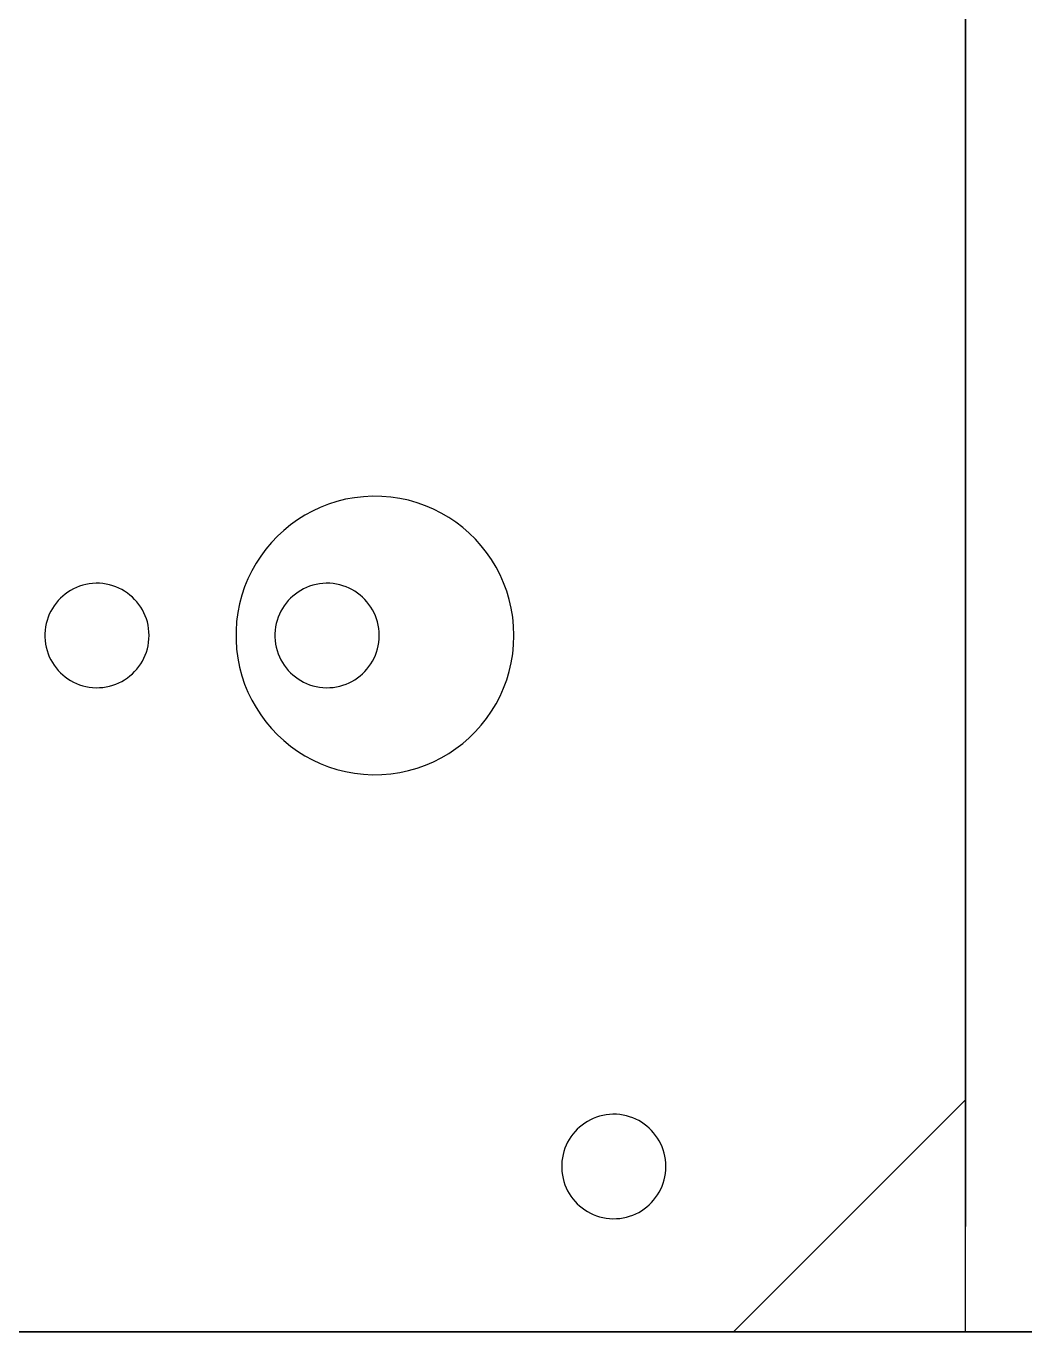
# Model space of a CAD drawing. Header units: metres. Extents: x 0 to 978, y 0 to 1152.
# Drawn here: x 383.61 to 416.68, y 0 to 43.2 of the extents above; entities that cross this region are included whole.
import ezdxf

# ---------------------------------------------------------------- set-up
doc = ezdxf.new("R2010")
doc.units = ezdxf.units.M

msp = doc.modelspace()

# ---------------------------------------------------------------- linework, layer by layer
for points in [[(291.84, 0), (307.2, 0), (322.56, 0), (337.92, 0), (353.28, 0), (368.64, 0), (384, 0), (399.36, 0), (414.72, 0), (414.72, 15.36), (414.72, 30.72), (414.72, 46.08), (414.72, 61.44), (414.72, 76.8), (414.72, 92.16), (414.72, 107.52), (414.72, 122.88), (414.72, 138.24), (414.72, 153.6), (414.72, 168.96), (414.72, 184.32)], [(291.84, 0), (307.2, 0), (322.56, 0), (337.92, 0), (353.28, 0), (368.64, 0), (384, 0), (399.36, 0), (414.72, 0), (414.72, 15.36), (414.72, 30.72), (414.72, 46.08), (414.72, 61.44), (414.72, 76.8), (414.72, 92.16), (414.72, 107.52), (414.72, 122.88), (414.72, 138.24), (414.72, 153.6), (414.72, 168.96), (414.72, 184.32)], [(291.84, 0), (307.2, 0), (322.56, 0), (337.92, 0), (353.28, 0), (368.64, 0), (384, 0), (399.36, 0), (414.72, 0), (414.72, 15.36), (414.72, 30.72), (414.72, 46.08), (414.72, 61.44), (414.72, 76.8), (414.72, 92.16), (414.72, 107.52), (414.72, 122.88), (414.72, 138.24), (414.72, 153.6), (414.72, 168.96), (414.72, 184.32)], [(291.84, 0), (307.2, 0), (322.56, 0), (337.92, 0), (353.28, 0), (368.64, 0), (384, 0), (399.36, 0), (414.72, 0), (414.72, 15.36), (414.72, 30.72), (414.72, 46.08), (414.72, 61.44), (414.72, 76.8), (414.72, 92.16), (414.72, 107.52), (414.72, 122.88), (414.72, 138.24), (414.72, 153.6), (414.72, 168.96), (414.72, 184.32)], [(291.84, 0), (307.2, 0), (322.56, 0), (337.92, 0), (353.28, 0), (368.64, 0), (384, 0), (399.36, 0), (414.72, 0), (414.72, 15.36), (414.72, 30.72), (414.72, 46.08), (414.72, 61.44), (414.72, 76.8), (414.72, 92.16), (414.72, 107.52), (414.72, 122.88), (414.72, 138.24), (414.72, 153.6), (414.72, 168.96), (414.72, 184.32)], [(291.84, 0), (307.2, 0), (322.56, 0), (337.92, 0), (353.28, 0), (368.64, 0), (384, 0), (399.36, 0), (414.72, 0), (414.72, 15.36), (414.72, 30.72), (414.72, 46.08), (414.72, 61.44), (414.72, 76.8), (414.72, 92.16), (414.72, 107.52), (414.72, 122.88), (414.72, 138.24), (414.72, 153.6), (414.72, 168.96), (414.72, 184.32)], [(414.72, 176.64), (414.72, 161.28), (414.72, 145.92), (414.72, 130.56), (414.72, 115.2), (414.72, 99.84), (414.72, 84.48), (414.72, 69.12), (414.72, 53.76), (414.72, 38.4), (414.72, 23.04), (414.72, 7.68), (407.04, 0), (391.68, 0), (376.32, 0), (360.96, 0), (345.6, 0), (330.24, 0), (314.88, 0), (299.52, 0), (284.16, 0)], [(414.72, 176.64), (414.72, 161.28), (414.72, 145.92), (414.72, 130.56), (414.72, 115.2), (414.72, 99.84), (414.72, 84.48), (414.72, 69.12), (414.72, 53.76), (414.72, 38.4), (414.72, 23.04), (414.72, 7.68), (407.04, 0), (391.68, 0), (376.32, 0), (360.96, 0), (345.6, 0), (330.24, 0), (314.88, 0), (299.52, 0), (284.16, 0)], [(414.72, 176.64), (414.72, 161.28), (414.72, 145.92), (414.72, 130.56), (414.72, 115.2), (414.72, 99.84), (414.72, 84.48), (414.72, 69.12), (414.72, 53.76), (414.72, 38.4), (414.72, 23.04), (414.72, 7.68), (407.04, 0), (391.68, 0), (376.32, 0), (360.96, 0), (345.6, 0), (330.24, 0), (314.88, 0), (299.52, 0), (284.16, 0)], [(414.72, 176.64), (414.72, 161.28), (414.72, 145.92), (414.72, 130.56), (414.72, 115.2), (414.72, 99.84), (414.72, 84.48), (414.72, 69.12), (414.72, 53.76), (414.72, 38.4), (414.72, 23.04), (414.72, 7.68), (407.04, 0), (391.68, 0), (376.32, 0), (360.96, 0), (345.6, 0), (330.24, 0), (314.88, 0), (299.52, 0), (284.16, 0)], [(284.16, 0), (299.52, 0), (314.88, 0), (330.24, 0), (345.6, 0), (360.96, 0), (376.32, 0), (391.68, 0), (407.04, 0), (414.72, 7.68), (414.72, 23.04), (414.72, 38.4), (414.72, 53.76), (414.72, 69.12), (414.72, 84.48), (414.72, 99.84), (414.72, 115.2), (414.72, 130.56), (414.72, 145.92), (414.72, 161.28), (414.72, 176.64)], [(284.16, 0), (299.52, 0), (314.88, 0), (330.24, 0), (345.6, 0), (360.96, 0), (376.32, 0), (391.68, 0), (407.04, 0), (414.72, 7.68), (414.72, 23.04), (414.72, 38.4), (414.72, 53.76), (414.72, 69.12), (414.72, 84.48), (414.72, 99.84), (414.72, 115.2), (414.72, 130.56), (414.72, 145.92), (414.72, 161.28), (414.72, 176.64)], [(414.72, 176.64), (414.72, 161.28), (414.72, 145.92), (414.72, 130.56), (414.72, 115.2), (414.72, 99.84), (414.72, 84.48), (414.72, 69.12), (414.72, 53.76), (414.72, 38.4), (414.72, 23.04), (414.72, 7.68), (407.04, 0), (391.68, 0), (376.32, 0), (360.96, 0), (345.6, 0), (330.24, 0), (314.88, 0), (299.52, 0), (284.16, 0)], [(414.72, 176.64), (414.72, 161.28), (414.72, 145.92), (414.72, 130.56), (414.72, 115.2), (414.72, 99.84), (414.72, 84.48), (414.72, 69.12), (414.72, 53.76), (414.72, 38.4), (414.72, 23.04), (414.72, 7.68), (407.04, 0), (391.68, 0), (376.32, 0), (360.96, 0), (345.6, 0), (330.24, 0), (314.88, 0), (299.52, 0), (284.16, 0)], [(414.72, 176.64), (414.72, 161.28), (414.72, 145.92), (414.72, 130.56), (414.72, 115.2), (414.72, 99.84), (414.72, 84.48), (414.72, 69.12), (414.72, 53.76), (414.72, 38.4), (414.72, 23.04), (414.72, 7.68), (407.04, 0), (391.68, 0), (376.32, 0), (360.96, 0), (345.6, 0), (330.24, 0), (314.88, 0), (299.52, 0), (284.16, 0)], [(414.72, 176.64), (414.72, 161.28), (414.72, 145.92), (414.72, 130.56), (414.72, 115.2), (414.72, 99.84), (414.72, 84.48), (414.72, 69.12), (414.72, 53.76), (414.72, 38.4), (414.72, 23.04), (414.72, 7.68), (407.04, 0), (391.68, 0), (376.32, 0), (360.96, 0), (345.6, 0), (330.24, 0), (314.88, 0), (299.52, 0), (284.16, 0)], [(414.72, 176.64), (414.72, 161.28), (414.72, 145.92), (414.72, 130.56), (414.72, 115.2), (414.72, 99.84), (414.72, 84.48), (414.72, 69.12), (414.72, 53.76), (414.72, 38.4), (414.72, 23.04), (414.72, 7.68), (407.04, 0), (391.68, 0), (376.32, 0), (360.96, 0), (345.6, 0), (330.24, 0), (314.88, 0), (299.52, 0), (284.16, 0)], [(414.72, 176.64), (414.72, 161.28), (414.72, 145.92), (414.72, 130.56), (414.72, 115.2), (414.72, 99.84), (414.72, 84.48), (414.72, 69.12), (414.72, 53.76), (414.72, 38.4), (414.72, 23.04), (414.72, 7.68), (407.04, 0), (391.68, 0), (376.32, 0), (360.96, 0), (345.6, 0), (330.24, 0), (314.88, 0), (299.52, 0), (284.16, 0)], [(414.72, 176.64), (414.72, 161.28), (414.72, 145.92), (414.72, 130.56), (414.72, 115.2), (414.72, 99.84), (414.72, 84.48), (414.72, 69.12), (414.72, 53.76), (414.72, 38.4), (414.72, 23.04), (414.72, 7.68), (407.04, 0), (391.68, 0), (376.32, 0), (360.96, 0), (345.6, 0), (330.24, 0), (314.88, 0), (299.52, 0), (284.16, 0)], [(414.72, 176.64), (414.72, 161.28), (414.72, 145.92), (414.72, 130.56), (414.72, 115.2), (414.72, 99.84), (414.72, 84.48), (414.72, 69.12), (414.72, 53.76), (414.72, 38.4), (414.72, 23.04), (414.72, 7.68), (407.04, 0), (391.68, 0), (376.32, 0), (360.96, 0), (345.6, 0), (330.24, 0), (314.88, 0), (299.52, 0), (284.16, 0)], [(414.72, 176.64), (414.72, 161.28), (414.72, 145.92), (414.72, 130.56), (414.72, 115.2), (414.72, 99.84), (414.72, 84.48), (414.72, 69.12), (414.72, 53.76), (414.72, 38.4), (414.72, 23.04), (414.72, 7.68), (407.04, 0), (391.68, 0), (376.32, 0), (360.96, 0), (345.6, 0), (330.24, 0), (314.88, 0), (299.52, 0), (284.16, 0)], [(414.72, 176.64), (414.72, 161.28), (414.72, 145.92), (414.72, 130.56), (414.72, 115.2), (414.72, 99.84), (414.72, 84.48), (414.72, 69.12), (414.72, 53.76), (414.72, 38.4), (414.72, 23.04), (414.72, 7.68), (407.04, 0), (391.68, 0), (376.32, 0), (360.96, 0), (345.6, 0), (330.24, 0), (314.88, 0), (299.52, 0), (284.16, 0)], [(414.72, 176.64), (414.72, 161.28), (414.72, 145.92), (414.72, 130.56), (414.72, 115.2), (414.72, 99.84), (414.72, 84.48), (414.72, 69.12), (414.72, 53.76), (414.72, 38.4), (414.72, 23.04), (414.72, 7.68), (407.04, 0), (391.68, 0), (376.32, 0), (360.96, 0), (345.6, 0), (330.24, 0), (314.88, 0), (299.52, 0), (284.16, 0)], [(414.72, 176.64), (414.72, 161.28), (414.72, 145.92), (414.72, 130.56), (414.72, 115.2), (414.72, 99.84), (414.72, 84.48), (414.72, 69.12), (414.72, 53.76), (414.72, 38.4), (414.72, 23.04), (414.72, 7.68), (407.04, 0), (391.68, 0), (376.32, 0), (360.96, 0), (345.6, 0), (330.24, 0), (314.88, 0), (299.52, 0), (284.16, 0)], [(414.72, 45.382), (414.72, 38.4), (414.72, 31.418), (414.72, 24.436), (414.72, 17.455), (414.72, 10.473), (414.72, 3.491), (414.72, 3.491), (414.72, 10.473), (414.72, 17.455), (414.72, 24.436), (414.72, 31.418), (414.72, 38.4), (414.72, 45.382)], [(414.72, 45.382), (414.72, 38.4), (414.72, 31.418), (414.72, 24.436), (414.72, 17.455), (414.72, 10.473), (414.72, 3.491), (414.72, 3.491), (414.72, 10.473), (414.72, 17.455), (414.72, 24.436), (414.72, 31.418), (414.72, 38.4), (414.72, 45.382)], [(414.72, 45.382), (414.72, 38.4), (414.72, 31.418), (414.72, 24.436), (414.72, 17.455), (414.72, 10.473), (414.72, 3.491), (414.72, 3.491), (414.72, 10.473), (414.72, 17.455), (414.72, 24.436), (414.72, 31.418), (414.72, 38.4), (414.72, 45.382)], [(414.72, 45.382), (414.72, 38.4), (414.72, 31.418), (414.72, 24.436), (414.72, 17.455), (414.72, 10.473), (414.72, 3.491), (414.72, 3.491), (414.72, 10.473), (414.72, 17.455), (414.72, 24.436), (414.72, 31.418), (414.72, 38.4), (414.72, 45.382)], [(414.72, 45.382), (414.72, 38.4), (414.72, 31.418), (414.72, 24.436), (414.72, 17.455), (414.72, 10.473), (414.72, 3.491), (414.72, 3.491), (414.72, 10.473), (414.72, 17.455), (414.72, 24.436), (414.72, 31.418), (414.72, 38.4), (414.72, 45.382)], [(414.72, 45.382), (414.72, 38.4), (414.72, 31.418), (414.72, 24.436), (414.72, 17.455), (414.72, 10.473), (414.72, 3.491), (414.72, 3.491), (414.72, 10.473), (414.72, 17.455), (414.72, 24.436), (414.72, 31.418), (414.72, 38.4), (414.72, 45.382)], [(399.765, 23.04), (399.755, 23.346), (399.725, 23.647), (399.677, 23.941), (399.61, 24.229), (399.526, 24.51), (399.424, 24.783), (399.306, 25.048), (399.172, 25.303), (399.023, 25.549), (398.86, 25.784), (398.683, 26.009), (398.492, 26.222), (398.288, 26.422), (398.073, 26.61), (397.846, 26.784), (397.608, 26.944), (397.361, 27.09), (397.103, 27.22), (396.837, 27.334), (396.562, 27.431), (396.28, 27.511), (395.99, 27.574), (395.694, 27.618), (395.393, 27.642), (395.086, 27.647), (394.782, 27.632), (394.483, 27.598), (394.19, 27.545), (393.905, 27.474), (393.626, 27.385), (393.355, 27.279), (393.093, 27.157), (392.841, 27.019), (392.598, 26.866), (392.365, 26.699), (392.144, 26.518), (391.935, 26.324), (391.738, 26.117), (391.553, 25.898), (391.383, 25.668), (391.227, 25.427), (391.085, 25.177), (390.959, 24.917), (390.849, 24.648), (390.756, 24.371), (390.681, 24.086), (390.623, 23.795), (390.584, 23.497), (390.564, 23.194), (390.564, 22.886), (390.584, 22.583), (390.623, 22.285), (390.681, 21.994), (390.756, 21.709), (390.849, 21.432), (390.959, 21.163), (391.085, 20.903), (391.227, 20.653), (391.383, 20.412), (391.553, 20.182), (391.738, 19.963), (391.935, 19.756), (392.144, 19.562), (392.365, 19.381), (392.598, 19.214), (392.841, 19.061), (393.093, 18.923), (393.355, 18.801), (393.626, 18.695), (393.905, 18.606), (394.19, 18.535), (394.483, 18.482), (394.782, 18.448), (395.086, 18.433), (395.393, 18.438), (395.694, 18.462), (395.99, 18.506), (396.28, 18.569), (396.562, 18.649), (396.837, 18.746), (397.103, 18.86), (397.361, 18.99), (397.608, 19.136), (397.846, 19.296), (398.073, 19.47), (398.288, 19.658), (398.492, 19.858), (398.683, 20.071), (398.86, 20.296), (399.023, 20.531), (399.172, 20.777), (399.306, 21.032), (399.424, 21.297), (399.526, 21.57), (399.61, 21.851), (399.677, 22.139), (399.725, 22.433), (399.755, 22.734), (399.765, 23.04)], [(387.686, 23.04), (387.682, 23.155), (387.671, 23.268), (387.653, 23.378), (387.628, 23.486), (387.596, 23.591), (387.558, 23.694), (387.514, 23.793), (387.463, 23.889), (387.408, 23.981), (387.346, 24.069), (387.28, 24.153), (387.208, 24.233), (387.132, 24.308), (387.051, 24.379), (386.966, 24.444), (386.877, 24.504), (386.784, 24.559), (386.687, 24.607), (386.588, 24.65), (386.485, 24.687), (386.379, 24.717), (386.27, 24.74), (386.159, 24.757), (386.046, 24.766), (385.931, 24.768), (385.817, 24.762), (385.705, 24.749), (385.595, 24.729), (385.488, 24.703), (385.383, 24.669), (385.282, 24.63), (385.184, 24.584), (385.089, 24.532), (384.998, 24.475), (384.911, 24.412), (384.828, 24.344), (384.749, 24.271), (384.675, 24.194), (384.606, 24.112), (384.542, 24.026), (384.484, 23.935), (384.431, 23.841), (384.383, 23.744), (384.342, 23.643), (384.307, 23.539), (384.279, 23.432), (384.257, 23.323), (384.243, 23.211), (384.235, 23.098), (384.235, 22.982), (384.243, 22.869), (384.257, 22.757), (384.279, 22.648), (384.307, 22.541), (384.342, 22.437), (384.383, 22.336), (384.431, 22.239), (384.484, 22.145), (384.542, 22.054), (384.606, 21.968), (384.675, 21.886), (384.749, 21.809), (384.828, 21.736), (384.911, 21.668), (384.998, 21.605), (385.089, 21.548), (385.184, 21.496), (385.282, 21.45), (385.383, 21.411), (385.488, 21.377), (385.595, 21.351), (385.705, 21.331), (385.817, 21.318), (385.931, 21.312), (386.046, 21.314), (386.159, 21.323), (386.27, 21.34), (386.379, 21.363), (386.485, 21.393), (386.588, 21.43), (386.687, 21.473), (386.784, 21.521), (386.877, 21.576), (386.966, 21.636), (387.051, 21.701), (387.132, 21.772), (387.208, 21.847), (387.28, 21.927), (387.346, 22.011), (387.408, 22.099), (387.463, 22.191), (387.514, 22.287), (387.558, 22.386), (387.596, 22.489), (387.628, 22.594), (387.653, 22.702), (387.671, 22.812), (387.682, 22.925), (387.686, 23.04)], [(387.686, 23.04), (387.682, 23.155), (387.671, 23.268), (387.653, 23.378), (387.628, 23.486), (387.596, 23.591), (387.558, 23.694), (387.514, 23.793), (387.463, 23.889), (387.408, 23.981), (387.346, 24.069), (387.28, 24.153), (387.208, 24.233), (387.132, 24.308), (387.051, 24.379), (386.966, 24.444), (386.877, 24.504), (386.784, 24.559), (386.687, 24.607), (386.588, 24.65), (386.485, 24.687), (386.379, 24.717), (386.27, 24.74), (386.159, 24.757), (386.046, 24.766), (385.931, 24.768), (385.817, 24.762), (385.705, 24.749), (385.595, 24.729), (385.488, 24.703), (385.383, 24.669), (385.282, 24.63), (385.184, 24.584), (385.089, 24.532), (384.998, 24.475), (384.911, 24.412), (384.828, 24.344), (384.749, 24.271), (384.675, 24.194), (384.606, 24.112), (384.542, 24.026), (384.484, 23.935), (384.431, 23.841), (384.383, 23.744), (384.342, 23.643), (384.307, 23.539), (384.279, 23.432), (384.257, 23.323), (384.243, 23.211), (384.235, 23.098), (384.235, 22.982), (384.243, 22.869), (384.257, 22.757), (384.279, 22.648), (384.307, 22.541), (384.342, 22.437), (384.383, 22.336), (384.431, 22.239), (384.484, 22.145), (384.542, 22.054), (384.606, 21.968), (384.675, 21.886), (384.749, 21.809), (384.828, 21.736), (384.911, 21.668), (384.998, 21.605), (385.089, 21.548), (385.184, 21.496), (385.282, 21.45), (385.383, 21.411), (385.488, 21.377), (385.595, 21.351), (385.705, 21.331), (385.817, 21.318), (385.931, 21.312), (386.046, 21.314), (386.159, 21.323), (386.27, 21.34), (386.379, 21.363), (386.485, 21.393), (386.588, 21.43), (386.687, 21.473), (386.784, 21.521), (386.877, 21.576), (386.966, 21.636), (387.051, 21.701), (387.132, 21.772), (387.208, 21.847), (387.28, 21.927), (387.346, 22.011), (387.408, 22.099), (387.463, 22.191), (387.514, 22.287), (387.558, 22.386), (387.596, 22.489), (387.628, 22.594), (387.653, 22.702), (387.671, 22.812), (387.682, 22.925), (387.686, 23.04)], [(387.686, 23.04), (387.682, 23.155), (387.671, 23.268), (387.653, 23.378), (387.628, 23.486), (387.596, 23.591), (387.558, 23.694), (387.514, 23.793), (387.463, 23.889), (387.408, 23.981), (387.346, 24.069), (387.28, 24.153), (387.208, 24.233), (387.132, 24.308), (387.051, 24.379), (386.966, 24.444), (386.877, 24.504), (386.784, 24.559), (386.687, 24.607), (386.588, 24.65), (386.485, 24.687), (386.379, 24.717), (386.27, 24.74), (386.159, 24.757), (386.046, 24.766), (385.931, 24.768), (385.817, 24.762), (385.705, 24.749), (385.595, 24.729), (385.488, 24.703), (385.383, 24.669), (385.282, 24.63), (385.184, 24.584), (385.089, 24.532), (384.998, 24.475), (384.911, 24.412), (384.828, 24.344), (384.749, 24.271), (384.675, 24.194), (384.606, 24.112), (384.542, 24.026), (384.484, 23.935), (384.431, 23.841), (384.383, 23.744), (384.342, 23.643), (384.307, 23.539), (384.279, 23.432), (384.257, 23.323), (384.243, 23.211), (384.235, 23.098), (384.235, 22.982), (384.243, 22.869), (384.257, 22.757), (384.279, 22.648), (384.307, 22.541), (384.342, 22.437), (384.383, 22.336), (384.431, 22.239), (384.484, 22.145), (384.542, 22.054), (384.606, 21.968), (384.675, 21.886), (384.749, 21.809), (384.828, 21.736), (384.911, 21.668), (384.998, 21.605), (385.089, 21.548), (385.184, 21.496), (385.282, 21.45), (385.383, 21.411), (385.488, 21.377), (385.595, 21.351), (385.705, 21.331), (385.817, 21.318), (385.931, 21.312), (386.046, 21.314), (386.159, 21.323), (386.27, 21.34), (386.379, 21.363), (386.485, 21.393), (386.588, 21.43), (386.687, 21.473), (386.784, 21.521), (386.877, 21.576), (386.966, 21.636), (387.051, 21.701), (387.132, 21.772), (387.208, 21.847), (387.28, 21.927), (387.346, 22.011), (387.408, 22.099), (387.463, 22.191), (387.514, 22.287), (387.558, 22.386), (387.596, 22.489), (387.628, 22.594), (387.653, 22.702), (387.671, 22.812), (387.682, 22.925), (387.686, 23.04)], [(387.686, 23.04), (387.682, 23.155), (387.671, 23.268), (387.653, 23.378), (387.628, 23.486), (387.596, 23.591), (387.558, 23.694), (387.514, 23.793), (387.463, 23.889), (387.408, 23.981), (387.346, 24.069), (387.28, 24.153), (387.208, 24.233), (387.132, 24.308), (387.051, 24.379), (386.966, 24.444), (386.877, 24.504), (386.784, 24.559), (386.687, 24.607), (386.588, 24.65), (386.485, 24.687), (386.379, 24.717), (386.27, 24.74), (386.159, 24.757), (386.046, 24.766), (385.931, 24.768), (385.817, 24.762), (385.705, 24.749), (385.595, 24.729), (385.488, 24.703), (385.383, 24.669), (385.282, 24.63), (385.184, 24.584), (385.089, 24.532), (384.998, 24.475), (384.911, 24.412), (384.828, 24.344), (384.749, 24.271), (384.675, 24.194), (384.606, 24.112), (384.542, 24.026), (384.484, 23.935), (384.431, 23.841), (384.383, 23.744), (384.342, 23.643), (384.307, 23.539), (384.279, 23.432), (384.257, 23.323), (384.243, 23.211), (384.235, 23.098), (384.235, 22.982), (384.243, 22.869), (384.257, 22.757), (384.279, 22.648), (384.307, 22.541), (384.342, 22.437), (384.383, 22.336), (384.431, 22.239), (384.484, 22.145), (384.542, 22.054), (384.606, 21.968), (384.675, 21.886), (384.749, 21.809), (384.828, 21.736), (384.911, 21.668), (384.998, 21.605), (385.089, 21.548), (385.184, 21.496), (385.282, 21.45), (385.383, 21.411), (385.488, 21.377), (385.595, 21.351), (385.705, 21.331), (385.817, 21.318), (385.931, 21.312), (386.046, 21.314), (386.159, 21.323), (386.27, 21.34), (386.379, 21.363), (386.485, 21.393), (386.588, 21.43), (386.687, 21.473), (386.784, 21.521), (386.877, 21.576), (386.966, 21.636), (387.051, 21.701), (387.132, 21.772), (387.208, 21.847), (387.28, 21.927), (387.346, 22.011), (387.408, 22.099), (387.463, 22.191), (387.514, 22.287), (387.558, 22.386), (387.596, 22.489), (387.628, 22.594), (387.653, 22.702), (387.671, 22.812), (387.682, 22.925), (387.686, 23.04)], [(387.686, 23.04), (387.682, 23.155), (387.671, 23.268), (387.653, 23.378), (387.628, 23.486), (387.596, 23.591), (387.558, 23.694), (387.514, 23.793), (387.463, 23.889), (387.408, 23.981), (387.346, 24.069), (387.28, 24.153), (387.208, 24.233), (387.132, 24.308), (387.051, 24.379), (386.966, 24.444), (386.877, 24.504), (386.784, 24.559), (386.687, 24.607), (386.588, 24.65), (386.485, 24.687), (386.379, 24.717), (386.27, 24.74), (386.159, 24.757), (386.046, 24.766), (385.931, 24.768), (385.817, 24.762), (385.705, 24.749), (385.595, 24.729), (385.488, 24.703), (385.383, 24.669), (385.282, 24.63), (385.184, 24.584), (385.089, 24.532), (384.998, 24.475), (384.911, 24.412), (384.828, 24.344), (384.749, 24.271), (384.675, 24.194), (384.606, 24.112), (384.542, 24.026), (384.484, 23.935), (384.431, 23.841), (384.383, 23.744), (384.342, 23.643), (384.307, 23.539), (384.279, 23.432), (384.257, 23.323), (384.243, 23.211), (384.235, 23.098), (384.235, 22.982), (384.243, 22.869), (384.257, 22.757), (384.279, 22.648), (384.307, 22.541), (384.342, 22.437), (384.383, 22.336), (384.431, 22.239), (384.484, 22.145), (384.542, 22.054), (384.606, 21.968), (384.675, 21.886), (384.749, 21.809), (384.828, 21.736), (384.911, 21.668), (384.998, 21.605), (385.089, 21.548), (385.184, 21.496), (385.282, 21.45), (385.383, 21.411), (385.488, 21.377), (385.595, 21.351), (385.705, 21.331), (385.817, 21.318), (385.931, 21.312), (386.046, 21.314), (386.159, 21.323), (386.27, 21.34), (386.379, 21.363), (386.485, 21.393), (386.588, 21.43), (386.687, 21.473), (386.784, 21.521), (386.877, 21.576), (386.966, 21.636), (387.051, 21.701), (387.132, 21.772), (387.208, 21.847), (387.28, 21.927), (387.346, 22.011), (387.408, 22.099), (387.463, 22.191), (387.514, 22.287), (387.558, 22.386), (387.596, 22.489), (387.628, 22.594), (387.653, 22.702), (387.671, 22.812), (387.682, 22.925), (387.686, 23.04)], [(387.686, 23.04), (387.682, 23.155), (387.671, 23.268), (387.653, 23.378), (387.628, 23.486), (387.596, 23.591), (387.558, 23.694), (387.514, 23.793), (387.463, 23.889), (387.408, 23.981), (387.346, 24.069), (387.28, 24.153), (387.208, 24.233), (387.132, 24.308), (387.051, 24.379), (386.966, 24.444), (386.877, 24.504), (386.784, 24.559), (386.687, 24.607), (386.588, 24.65), (386.485, 24.687), (386.379, 24.717), (386.27, 24.74), (386.159, 24.757), (386.046, 24.766), (385.931, 24.768), (385.817, 24.762), (385.705, 24.749), (385.595, 24.729), (385.488, 24.703), (385.383, 24.669), (385.282, 24.63), (385.184, 24.584), (385.089, 24.532), (384.998, 24.475), (384.911, 24.412), (384.828, 24.344), (384.749, 24.271), (384.675, 24.194), (384.606, 24.112), (384.542, 24.026), (384.484, 23.935), (384.431, 23.841), (384.383, 23.744), (384.342, 23.643), (384.307, 23.539), (384.279, 23.432), (384.257, 23.323), (384.243, 23.211), (384.235, 23.098), (384.235, 22.982), (384.243, 22.869), (384.257, 22.757), (384.279, 22.648), (384.307, 22.541), (384.342, 22.437), (384.383, 22.336), (384.431, 22.239), (384.484, 22.145), (384.542, 22.054), (384.606, 21.968), (384.675, 21.886), (384.749, 21.809), (384.828, 21.736), (384.911, 21.668), (384.998, 21.605), (385.089, 21.548), (385.184, 21.496), (385.282, 21.45), (385.383, 21.411), (385.488, 21.377), (385.595, 21.351), (385.705, 21.331), (385.817, 21.318), (385.931, 21.312), (386.046, 21.314), (386.159, 21.323), (386.27, 21.34), (386.379, 21.363), (386.485, 21.393), (386.588, 21.43), (386.687, 21.473), (386.784, 21.521), (386.877, 21.576), (386.966, 21.636), (387.051, 21.701), (387.132, 21.772), (387.208, 21.847), (387.28, 21.927), (387.346, 22.011), (387.408, 22.099), (387.463, 22.191), (387.514, 22.287), (387.558, 22.386), (387.596, 22.489), (387.628, 22.594), (387.653, 22.702), (387.671, 22.812), (387.682, 22.925), (387.686, 23.04)], [(387.686, 23.04), (387.682, 23.155), (387.671, 23.268), (387.653, 23.378), (387.628, 23.486), (387.596, 23.591), (387.558, 23.694), (387.514, 23.793), (387.463, 23.889), (387.408, 23.981), (387.346, 24.069), (387.28, 24.153), (387.208, 24.233), (387.132, 24.308), (387.051, 24.379), (386.966, 24.444), (386.877, 24.504), (386.784, 24.559), (386.687, 24.607), (386.588, 24.65), (386.485, 24.687), (386.379, 24.717), (386.27, 24.74), (386.159, 24.757), (386.046, 24.766), (385.931, 24.768), (385.817, 24.762), (385.705, 24.749), (385.595, 24.729), (385.488, 24.703), (385.383, 24.669), (385.282, 24.63), (385.184, 24.584), (385.089, 24.532), (384.998, 24.475), (384.911, 24.412), (384.828, 24.344), (384.749, 24.271), (384.675, 24.194), (384.606, 24.112), (384.542, 24.026), (384.484, 23.935), (384.431, 23.841), (384.383, 23.744), (384.342, 23.643), (384.307, 23.539), (384.279, 23.432), (384.257, 23.323), (384.243, 23.211), (384.235, 23.098), (384.235, 22.982), (384.243, 22.869), (384.257, 22.757), (384.279, 22.648), (384.307, 22.541), (384.342, 22.437), (384.383, 22.336), (384.431, 22.239), (384.484, 22.145), (384.542, 22.054), (384.606, 21.968), (384.675, 21.886), (384.749, 21.809), (384.828, 21.736), (384.911, 21.668), (384.998, 21.605), (385.089, 21.548), (385.184, 21.496), (385.282, 21.45), (385.383, 21.411), (385.488, 21.377), (385.595, 21.351), (385.705, 21.331), (385.817, 21.318), (385.931, 21.312), (386.046, 21.314), (386.159, 21.323), (386.27, 21.34), (386.379, 21.363), (386.485, 21.393), (386.588, 21.43), (386.687, 21.473), (386.784, 21.521), (386.877, 21.576), (386.966, 21.636), (387.051, 21.701), (387.132, 21.772), (387.208, 21.847), (387.28, 21.927), (387.346, 22.011), (387.408, 22.099), (387.463, 22.191), (387.514, 22.287), (387.558, 22.386), (387.596, 22.489), (387.628, 22.594), (387.653, 22.702), (387.671, 22.812), (387.682, 22.925), (387.686, 23.04)], [(387.686, 23.04), (387.682, 23.155), (387.671, 23.268), (387.653, 23.378), (387.628, 23.486), (387.596, 23.591), (387.558, 23.694), (387.514, 23.793), (387.463, 23.889), (387.408, 23.981), (387.346, 24.069), (387.28, 24.153), (387.208, 24.233), (387.132, 24.308), (387.051, 24.379), (386.966, 24.444), (386.877, 24.504), (386.784, 24.559), (386.687, 24.607), (386.588, 24.65), (386.485, 24.687), (386.379, 24.717), (386.27, 24.74), (386.159, 24.757), (386.046, 24.766), (385.931, 24.768), (385.817, 24.762), (385.705, 24.749), (385.595, 24.729), (385.488, 24.703), (385.383, 24.669), (385.282, 24.63), (385.184, 24.584), (385.089, 24.532), (384.998, 24.475), (384.911, 24.412), (384.828, 24.344), (384.749, 24.271), (384.675, 24.194), (384.606, 24.112), (384.542, 24.026), (384.484, 23.935), (384.431, 23.841), (384.383, 23.744), (384.342, 23.643), (384.307, 23.539), (384.279, 23.432), (384.257, 23.323), (384.243, 23.211), (384.235, 23.098), (384.235, 22.982), (384.243, 22.869), (384.257, 22.757), (384.279, 22.648), (384.307, 22.541), (384.342, 22.437), (384.383, 22.336), (384.431, 22.239), (384.484, 22.145), (384.542, 22.054), (384.606, 21.968), (384.675, 21.886), (384.749, 21.809), (384.828, 21.736), (384.911, 21.668), (384.998, 21.605), (385.089, 21.548), (385.184, 21.496), (385.282, 21.45), (385.383, 21.411), (385.488, 21.377), (385.595, 21.351), (385.705, 21.331), (385.817, 21.318), (385.931, 21.312), (386.046, 21.314), (386.159, 21.323), (386.27, 21.34), (386.379, 21.363), (386.485, 21.393), (386.588, 21.43), (386.687, 21.473), (386.784, 21.521), (386.877, 21.576), (386.966, 21.636), (387.051, 21.701), (387.132, 21.772), (387.208, 21.847), (387.28, 21.927), (387.346, 22.011), (387.408, 22.099), (387.463, 22.191), (387.514, 22.287), (387.558, 22.386), (387.596, 22.489), (387.628, 22.594), (387.653, 22.702), (387.671, 22.812), (387.682, 22.925), (387.686, 23.04)], [(387.686, 23.04), (387.682, 23.155), (387.671, 23.268), (387.653, 23.378), (387.628, 23.486), (387.596, 23.591), (387.558, 23.694), (387.514, 23.793), (387.463, 23.889), (387.408, 23.981), (387.346, 24.069), (387.28, 24.153), (387.208, 24.233), (387.132, 24.308), (387.051, 24.379), (386.966, 24.444), (386.877, 24.504), (386.784, 24.559), (386.687, 24.607), (386.588, 24.65), (386.485, 24.687), (386.379, 24.717), (386.27, 24.74), (386.159, 24.757), (386.046, 24.766), (385.931, 24.768), (385.817, 24.762), (385.705, 24.749), (385.595, 24.729), (385.488, 24.703), (385.383, 24.669), (385.282, 24.63), (385.184, 24.584), (385.089, 24.532), (384.998, 24.475), (384.911, 24.412), (384.828, 24.344), (384.749, 24.271), (384.675, 24.194), (384.606, 24.112), (384.542, 24.026), (384.484, 23.935), (384.431, 23.841), (384.383, 23.744), (384.342, 23.643), (384.307, 23.539), (384.279, 23.432), (384.257, 23.323), (384.243, 23.211), (384.235, 23.098), (384.235, 22.982), (384.243, 22.869), (384.257, 22.757), (384.279, 22.648), (384.307, 22.541), (384.342, 22.437), (384.383, 22.336), (384.431, 22.239), (384.484, 22.145), (384.542, 22.054), (384.606, 21.968), (384.675, 21.886), (384.749, 21.809), (384.828, 21.736), (384.911, 21.668), (384.998, 21.605), (385.089, 21.548), (385.184, 21.496), (385.282, 21.45), (385.383, 21.411), (385.488, 21.377), (385.595, 21.351), (385.705, 21.331), (385.817, 21.318), (385.931, 21.312), (386.046, 21.314), (386.159, 21.323), (386.27, 21.34), (386.379, 21.363), (386.485, 21.393), (386.588, 21.43), (386.687, 21.473), (386.784, 21.521), (386.877, 21.576), (386.966, 21.636), (387.051, 21.701), (387.132, 21.772), (387.208, 21.847), (387.28, 21.927), (387.346, 22.011), (387.408, 22.099), (387.463, 22.191), (387.514, 22.287), (387.558, 22.386), (387.596, 22.489), (387.628, 22.594), (387.653, 22.702), (387.671, 22.812), (387.682, 22.925), (387.686, 23.04)], [(395.306, 23.04), (395.302, 23.155), (395.291, 23.268), (395.273, 23.378), (395.248, 23.486), (395.216, 23.591), (395.178, 23.694), (395.134, 23.793), (395.084, 23.889), (395.028, 23.981), (394.966, 24.069), (394.9, 24.153), (394.828, 24.233), (394.752, 24.308), (394.671, 24.379), (394.586, 24.444), (394.497, 24.504), (394.404, 24.559), (394.307, 24.607), (394.207, 24.65), (394.104, 24.687), (393.998, 24.717), (393.89, 24.74), (393.779, 24.757), (393.665, 24.766), (393.55, 24.768), (393.436, 24.762), (393.324, 24.749), (393.214, 24.729), (393.107, 24.703), (393.002, 24.669), (392.901, 24.63), (392.803, 24.584), (392.708, 24.532), (392.617, 24.475), (392.529, 24.412), (392.446, 24.344), (392.368, 24.271), (392.294, 24.194), (392.225, 24.112), (392.161, 24.026), (392.102, 23.935), (392.049, 23.841), (392.002, 23.744), (391.96, 23.643), (391.926, 23.539), (391.897, 23.432), (391.876, 23.323), (391.861, 23.211), (391.853, 23.098), (391.853, 22.982), (391.861, 22.869), (391.876, 22.757), (391.897, 22.648), (391.926, 22.541), (391.96, 22.437), (392.002, 22.336), (392.049, 22.239), (392.102, 22.145), (392.161, 22.054), (392.225, 21.968), (392.294, 21.886), (392.368, 21.809), (392.446, 21.736), (392.529, 21.668), (392.617, 21.605), (392.708, 21.548), (392.803, 21.496), (392.901, 21.45), (393.002, 21.411), (393.107, 21.377), (393.214, 21.351), (393.324, 21.331), (393.436, 21.318), (393.55, 21.312), (393.665, 21.314), (393.779, 21.323), (393.89, 21.34), (393.998, 21.363), (394.104, 21.393), (394.207, 21.43), (394.307, 21.473), (394.404, 21.521), (394.497, 21.576), (394.586, 21.636), (394.671, 21.701), (394.752, 21.772), (394.828, 21.847), (394.9, 21.927), (394.966, 22.011), (395.028, 22.099), (395.084, 22.191), (395.134, 22.287), (395.178, 22.386), (395.216, 22.489), (395.248, 22.594), (395.273, 22.702), (395.291, 22.812), (395.302, 22.925), (395.306, 23.04)], [(404.798, 5.472), (404.794, 5.587), (404.783, 5.7), (404.765, 5.81), (404.74, 5.918), (404.708, 6.023), (404.67, 6.126), (404.626, 6.225), (404.576, 6.321), (404.52, 6.413), (404.458, 6.501), (404.392, 6.585), (404.32, 6.665), (404.244, 6.74), (404.163, 6.811), (404.078, 6.876), (403.989, 6.936), (403.896, 6.991), (403.8, 7.039), (403.7, 7.082), (403.597, 7.119), (403.491, 7.149), (403.382, 7.172), (403.271, 7.189), (403.158, 7.198), (403.043, 7.2), (402.929, 7.194), (402.817, 7.181), (402.707, 7.161), (402.6, 7.135), (402.496, 7.101), (402.394, 7.062), (402.296, 7.016), (402.201, 6.964), (402.11, 6.907), (402.023, 6.844), (401.94, 6.776), (401.861, 6.703), (401.788, 6.626), (401.719, 6.544), (401.655, 6.458), (401.596, 6.367), (401.543, 6.273), (401.496, 6.176), (401.455, 6.075), (401.42, 5.971), (401.391, 5.864), (401.37, 5.755), (401.355, 5.643), (401.348, 5.53), (401.348, 5.414), (401.355, 5.301), (401.37, 5.189), (401.391, 5.08), (401.42, 4.973), (401.455, 4.869), (401.496, 4.768), (401.543, 4.671), (401.596, 4.577), (401.655, 4.486), (401.719, 4.4), (401.788, 4.318), (401.861, 4.241), (401.94, 4.168), (402.023, 4.1), (402.11, 4.037), (402.201, 3.98), (402.296, 3.928), (402.394, 3.882), (402.496, 3.843), (402.6, 3.809), (402.707, 3.783), (402.817, 3.763), (402.929, 3.75), (403.043, 3.744), (403.158, 3.746), (403.271, 3.755), (403.382, 3.772), (403.491, 3.795), (403.597, 3.825), (403.7, 3.862), (403.8, 3.905), (403.896, 3.953), (403.989, 4.008), (404.078, 4.068), (404.163, 4.133), (404.244, 4.204), (404.32, 4.279), (404.392, 4.359), (404.458, 4.443), (404.52, 4.531), (404.576, 4.623), (404.626, 4.719), (404.67, 4.818), (404.708, 4.921), (404.74, 5.026), (404.765, 5.134), (404.783, 5.244), (404.794, 5.357), (404.798, 5.472)], [(404.798, 5.472), (404.794, 5.587), (404.783, 5.7), (404.765, 5.81), (404.74, 5.918), (404.708, 6.023), (404.67, 6.126), (404.626, 6.225), (404.576, 6.321), (404.52, 6.413), (404.458, 6.501), (404.392, 6.585), (404.32, 6.665), (404.244, 6.74), (404.163, 6.811), (404.078, 6.876), (403.989, 6.936), (403.896, 6.991), (403.8, 7.039), (403.7, 7.082), (403.597, 7.119), (403.491, 7.149), (403.382, 7.172), (403.271, 7.189), (403.158, 7.198), (403.043, 7.2), (402.929, 7.194), (402.817, 7.181), (402.707, 7.161), (402.6, 7.135), (402.496, 7.101), (402.394, 7.062), (402.296, 7.016), (402.201, 6.964), (402.11, 6.907), (402.023, 6.844), (401.94, 6.776), (401.861, 6.703), (401.788, 6.626), (401.719, 6.544), (401.655, 6.458), (401.596, 6.367), (401.543, 6.273), (401.496, 6.176), (401.455, 6.075), (401.42, 5.971), (401.391, 5.864), (401.37, 5.755), (401.355, 5.643), (401.348, 5.53), (401.348, 5.414), (401.355, 5.301), (401.37, 5.189), (401.391, 5.08), (401.42, 4.973), (401.455, 4.869), (401.496, 4.768), (401.543, 4.671), (401.596, 4.577), (401.655, 4.486), (401.719, 4.4), (401.788, 4.318), (401.861, 4.241), (401.94, 4.168), (402.023, 4.1), (402.11, 4.037), (402.201, 3.98), (402.296, 3.928), (402.394, 3.882), (402.496, 3.843), (402.6, 3.809), (402.707, 3.783), (402.817, 3.763), (402.929, 3.75), (403.043, 3.744), (403.158, 3.746), (403.271, 3.755), (403.382, 3.772), (403.491, 3.795), (403.597, 3.825), (403.7, 3.862), (403.8, 3.905), (403.896, 3.953), (403.989, 4.008), (404.078, 4.068), (404.163, 4.133), (404.244, 4.204), (404.32, 4.279), (404.392, 4.359), (404.458, 4.443), (404.52, 4.531), (404.576, 4.623), (404.626, 4.719), (404.67, 4.818), (404.708, 4.921), (404.74, 5.026), (404.765, 5.134), (404.783, 5.244), (404.794, 5.357), (404.798, 5.472)], [(404.798, 5.472), (404.794, 5.587), (404.783, 5.7), (404.765, 5.81), (404.74, 5.918), (404.708, 6.023), (404.67, 6.126), (404.626, 6.225), (404.576, 6.321), (404.52, 6.413), (404.458, 6.501), (404.392, 6.585), (404.32, 6.665), (404.244, 6.74), (404.163, 6.811), (404.078, 6.876), (403.989, 6.936), (403.896, 6.991), (403.8, 7.039), (403.7, 7.082), (403.597, 7.119), (403.491, 7.149), (403.382, 7.172), (403.271, 7.189), (403.158, 7.198), (403.043, 7.2), (402.929, 7.194), (402.817, 7.181), (402.707, 7.161), (402.6, 7.135), (402.496, 7.101), (402.394, 7.062), (402.296, 7.016), (402.201, 6.964), (402.11, 6.907), (402.023, 6.844), (401.94, 6.776), (401.861, 6.703), (401.788, 6.626), (401.719, 6.544), (401.655, 6.458), (401.596, 6.367), (401.543, 6.273), (401.496, 6.176), (401.455, 6.075), (401.42, 5.971), (401.391, 5.864), (401.37, 5.755), (401.355, 5.643), (401.348, 5.53), (401.348, 5.414), (401.355, 5.301), (401.37, 5.189), (401.391, 5.08), (401.42, 4.973), (401.455, 4.869), (401.496, 4.768), (401.543, 4.671), (401.596, 4.577), (401.655, 4.486), (401.719, 4.4), (401.788, 4.318), (401.861, 4.241), (401.94, 4.168), (402.023, 4.1), (402.11, 4.037), (402.201, 3.98), (402.296, 3.928), (402.394, 3.882), (402.496, 3.843), (402.6, 3.809), (402.707, 3.783), (402.817, 3.763), (402.929, 3.75), (403.043, 3.744), (403.158, 3.746), (403.271, 3.755), (403.382, 3.772), (403.491, 3.795), (403.597, 3.825), (403.7, 3.862), (403.8, 3.905), (403.896, 3.953), (403.989, 4.008), (404.078, 4.068), (404.163, 4.133), (404.244, 4.204), (404.32, 4.279), (404.392, 4.359), (404.458, 4.443), (404.52, 4.531), (404.576, 4.623), (404.626, 4.719), (404.67, 4.818), (404.708, 4.921), (404.74, 5.026), (404.765, 5.134), (404.783, 5.244), (404.794, 5.357), (404.798, 5.472)], [(404.798, 5.472), (404.794, 5.587), (404.783, 5.7), (404.765, 5.81), (404.74, 5.918), (404.708, 6.023), (404.67, 6.126), (404.626, 6.225), (404.576, 6.321), (404.52, 6.413), (404.458, 6.501), (404.392, 6.585), (404.32, 6.665), (404.244, 6.74), (404.163, 6.811), (404.078, 6.876), (403.989, 6.936), (403.896, 6.991), (403.8, 7.039), (403.7, 7.082), (403.597, 7.119), (403.491, 7.149), (403.382, 7.172), (403.271, 7.189), (403.158, 7.198), (403.043, 7.2), (402.929, 7.194), (402.817, 7.181), (402.707, 7.161), (402.6, 7.135), (402.496, 7.101), (402.394, 7.062), (402.296, 7.016), (402.201, 6.964), (402.11, 6.907), (402.023, 6.844), (401.94, 6.776), (401.861, 6.703), (401.788, 6.626), (401.719, 6.544), (401.655, 6.458), (401.596, 6.367), (401.543, 6.273), (401.496, 6.176), (401.455, 6.075), (401.42, 5.971), (401.391, 5.864), (401.37, 5.755), (401.355, 5.643), (401.348, 5.53), (401.348, 5.414), (401.355, 5.301), (401.37, 5.189), (401.391, 5.08), (401.42, 4.973), (401.455, 4.869), (401.496, 4.768), (401.543, 4.671), (401.596, 4.577), (401.655, 4.486), (401.719, 4.4), (401.788, 4.318), (401.861, 4.241), (401.94, 4.168), (402.023, 4.1), (402.11, 4.037), (402.201, 3.98), (402.296, 3.928), (402.394, 3.882), (402.496, 3.843), (402.6, 3.809), (402.707, 3.783), (402.817, 3.763), (402.929, 3.75), (403.043, 3.744), (403.158, 3.746), (403.271, 3.755), (403.382, 3.772), (403.491, 3.795), (403.597, 3.825), (403.7, 3.862), (403.8, 3.905), (403.896, 3.953), (403.989, 4.008), (404.078, 4.068), (404.163, 4.133), (404.244, 4.204), (404.32, 4.279), (404.392, 4.359), (404.458, 4.443), (404.52, 4.531), (404.576, 4.623), (404.626, 4.719), (404.67, 4.818), (404.708, 4.921), (404.74, 5.026), (404.765, 5.134), (404.783, 5.244), (404.794, 5.357), (404.798, 5.472)], [(404.798, 5.472), (404.794, 5.587), (404.783, 5.7), (404.765, 5.81), (404.74, 5.918), (404.708, 6.023), (404.67, 6.126), (404.626, 6.225), (404.576, 6.321), (404.52, 6.413), (404.458, 6.501), (404.392, 6.585), (404.32, 6.665), (404.244, 6.74), (404.163, 6.811), (404.078, 6.876), (403.989, 6.936), (403.896, 6.991), (403.8, 7.039), (403.7, 7.082), (403.597, 7.119), (403.491, 7.149), (403.382, 7.172), (403.271, 7.189), (403.158, 7.198), (403.043, 7.2), (402.929, 7.194), (402.817, 7.181), (402.707, 7.161), (402.6, 7.135), (402.496, 7.101), (402.394, 7.062), (402.296, 7.016), (402.201, 6.964), (402.11, 6.907), (402.023, 6.844), (401.94, 6.776), (401.861, 6.703), (401.788, 6.626), (401.719, 6.544), (401.655, 6.458), (401.596, 6.367), (401.543, 6.273), (401.496, 6.176), (401.455, 6.075), (401.42, 5.971), (401.391, 5.864), (401.37, 5.755), (401.355, 5.643), (401.348, 5.53), (401.348, 5.414), (401.355, 5.301), (401.37, 5.189), (401.391, 5.08), (401.42, 4.973), (401.455, 4.869), (401.496, 4.768), (401.543, 4.671), (401.596, 4.577), (401.655, 4.486), (401.719, 4.4), (401.788, 4.318), (401.861, 4.241), (401.94, 4.168), (402.023, 4.1), (402.11, 4.037), (402.201, 3.98), (402.296, 3.928), (402.394, 3.882), (402.496, 3.843), (402.6, 3.809), (402.707, 3.783), (402.817, 3.763), (402.929, 3.75), (403.043, 3.744), (403.158, 3.746), (403.271, 3.755), (403.382, 3.772), (403.491, 3.795), (403.597, 3.825), (403.7, 3.862), (403.8, 3.905), (403.896, 3.953), (403.989, 4.008), (404.078, 4.068), (404.163, 4.133), (404.244, 4.204), (404.32, 4.279), (404.392, 4.359), (404.458, 4.443), (404.52, 4.531), (404.576, 4.623), (404.626, 4.719), (404.67, 4.818), (404.708, 4.921), (404.74, 5.026), (404.765, 5.134), (404.783, 5.244), (404.794, 5.357), (404.798, 5.472)], [(404.798, 5.472), (404.794, 5.587), (404.783, 5.7), (404.765, 5.81), (404.74, 5.918), (404.708, 6.023), (404.67, 6.126), (404.626, 6.225), (404.576, 6.321), (404.52, 6.413), (404.458, 6.501), (404.392, 6.585), (404.32, 6.665), (404.244, 6.74), (404.163, 6.811), (404.078, 6.876), (403.989, 6.936), (403.896, 6.991), (403.8, 7.039), (403.7, 7.082), (403.597, 7.119), (403.491, 7.149), (403.382, 7.172), (403.271, 7.189), (403.158, 7.198), (403.043, 7.2), (402.929, 7.194), (402.817, 7.181), (402.707, 7.161), (402.6, 7.135), (402.496, 7.101), (402.394, 7.062), (402.296, 7.016), (402.201, 6.964), (402.11, 6.907), (402.023, 6.844), (401.94, 6.776), (401.861, 6.703), (401.788, 6.626), (401.719, 6.544), (401.655, 6.458), (401.596, 6.367), (401.543, 6.273), (401.496, 6.176), (401.455, 6.075), (401.42, 5.971), (401.391, 5.864), (401.37, 5.755), (401.355, 5.643), (401.348, 5.53), (401.348, 5.414), (401.355, 5.301), (401.37, 5.189), (401.391, 5.08), (401.42, 4.973), (401.455, 4.869), (401.496, 4.768), (401.543, 4.671), (401.596, 4.577), (401.655, 4.486), (401.719, 4.4), (401.788, 4.318), (401.861, 4.241), (401.94, 4.168), (402.023, 4.1), (402.11, 4.037), (402.201, 3.98), (402.296, 3.928), (402.394, 3.882), (402.496, 3.843), (402.6, 3.809), (402.707, 3.783), (402.817, 3.763), (402.929, 3.75), (403.043, 3.744), (403.158, 3.746), (403.271, 3.755), (403.382, 3.772), (403.491, 3.795), (403.597, 3.825), (403.7, 3.862), (403.8, 3.905), (403.896, 3.953), (403.989, 4.008), (404.078, 4.068), (404.163, 4.133), (404.244, 4.204), (404.32, 4.279), (404.392, 4.359), (404.458, 4.443), (404.52, 4.531), (404.576, 4.623), (404.626, 4.719), (404.67, 4.818), (404.708, 4.921), (404.74, 5.026), (404.765, 5.134), (404.783, 5.244), (404.794, 5.357), (404.798, 5.472)], [(404.798, 5.472), (404.794, 5.587), (404.783, 5.7), (404.765, 5.81), (404.74, 5.918), (404.708, 6.023), (404.67, 6.126), (404.626, 6.225), (404.576, 6.321), (404.52, 6.413), (404.458, 6.501), (404.392, 6.585), (404.32, 6.665), (404.244, 6.74), (404.163, 6.811), (404.078, 6.876), (403.989, 6.936), (403.896, 6.991), (403.8, 7.039), (403.7, 7.082), (403.597, 7.119), (403.491, 7.149), (403.382, 7.172), (403.271, 7.189), (403.158, 7.198), (403.043, 7.2), (402.929, 7.194), (402.817, 7.181), (402.707, 7.161), (402.6, 7.135), (402.496, 7.101), (402.394, 7.062), (402.296, 7.016), (402.201, 6.964), (402.11, 6.907), (402.023, 6.844), (401.94, 6.776), (401.861, 6.703), (401.788, 6.626), (401.719, 6.544), (401.655, 6.458), (401.596, 6.367), (401.543, 6.273), (401.496, 6.176), (401.455, 6.075), (401.42, 5.971), (401.391, 5.864), (401.37, 5.755), (401.355, 5.643), (401.348, 5.53), (401.348, 5.414), (401.355, 5.301), (401.37, 5.189), (401.391, 5.08), (401.42, 4.973), (401.455, 4.869), (401.496, 4.768), (401.543, 4.671), (401.596, 4.577), (401.655, 4.486), (401.719, 4.4), (401.788, 4.318), (401.861, 4.241), (401.94, 4.168), (402.023, 4.1), (402.11, 4.037), (402.201, 3.98), (402.296, 3.928), (402.394, 3.882), (402.496, 3.843), (402.6, 3.809), (402.707, 3.783), (402.817, 3.763), (402.929, 3.75), (403.043, 3.744), (403.158, 3.746), (403.271, 3.755), (403.382, 3.772), (403.491, 3.795), (403.597, 3.825), (403.7, 3.862), (403.8, 3.905), (403.896, 3.953), (403.989, 4.008), (404.078, 4.068), (404.163, 4.133), (404.244, 4.204), (404.32, 4.279), (404.392, 4.359), (404.458, 4.443), (404.52, 4.531), (404.576, 4.623), (404.626, 4.719), (404.67, 4.818), (404.708, 4.921), (404.74, 5.026), (404.765, 5.134), (404.783, 5.244), (404.794, 5.357), (404.798, 5.472)], [(404.798, 5.472), (404.794, 5.587), (404.783, 5.7), (404.765, 5.81), (404.74, 5.918), (404.708, 6.023), (404.67, 6.126), (404.626, 6.225), (404.576, 6.321), (404.52, 6.413), (404.458, 6.501), (404.392, 6.585), (404.32, 6.665), (404.244, 6.74), (404.163, 6.811), (404.078, 6.876), (403.989, 6.936), (403.896, 6.991), (403.8, 7.039), (403.7, 7.082), (403.597, 7.119), (403.491, 7.149), (403.382, 7.172), (403.271, 7.189), (403.158, 7.198), (403.043, 7.2), (402.929, 7.194), (402.817, 7.181), (402.707, 7.161), (402.6, 7.135), (402.496, 7.101), (402.394, 7.062), (402.296, 7.016), (402.201, 6.964), (402.11, 6.907), (402.023, 6.844), (401.94, 6.776), (401.861, 6.703), (401.788, 6.626), (401.719, 6.544), (401.655, 6.458), (401.596, 6.367), (401.543, 6.273), (401.496, 6.176), (401.455, 6.075), (401.42, 5.971), (401.391, 5.864), (401.37, 5.755), (401.355, 5.643), (401.348, 5.53), (401.348, 5.414), (401.355, 5.301), (401.37, 5.189), (401.391, 5.08), (401.42, 4.973), (401.455, 4.869), (401.496, 4.768), (401.543, 4.671), (401.596, 4.577), (401.655, 4.486), (401.719, 4.4), (401.788, 4.318), (401.861, 4.241), (401.94, 4.168), (402.023, 4.1), (402.11, 4.037), (402.201, 3.98), (402.296, 3.928), (402.394, 3.882), (402.496, 3.843), (402.6, 3.809), (402.707, 3.783), (402.817, 3.763), (402.929, 3.75), (403.043, 3.744), (403.158, 3.746), (403.271, 3.755), (403.382, 3.772), (403.491, 3.795), (403.597, 3.825), (403.7, 3.862), (403.8, 3.905), (403.896, 3.953), (403.989, 4.008), (404.078, 4.068), (404.163, 4.133), (404.244, 4.204), (404.32, 4.279), (404.392, 4.359), (404.458, 4.443), (404.52, 4.531), (404.576, 4.623), (404.626, 4.719), (404.67, 4.818), (404.708, 4.921), (404.74, 5.026), (404.765, 5.134), (404.783, 5.244), (404.794, 5.357), (404.798, 5.472)], [(404.798, 5.472), (404.794, 5.587), (404.783, 5.7), (404.765, 5.81), (404.74, 5.918), (404.708, 6.023), (404.67, 6.126), (404.626, 6.225), (404.576, 6.321), (404.52, 6.413), (404.458, 6.501), (404.392, 6.585), (404.32, 6.665), (404.244, 6.74), (404.163, 6.811), (404.078, 6.876), (403.989, 6.936), (403.896, 6.991), (403.8, 7.039), (403.7, 7.082), (403.597, 7.119), (403.491, 7.149), (403.382, 7.172), (403.271, 7.189), (403.158, 7.198), (403.043, 7.2), (402.929, 7.194), (402.817, 7.181), (402.707, 7.161), (402.6, 7.135), (402.496, 7.101), (402.394, 7.062), (402.296, 7.016), (402.201, 6.964), (402.11, 6.907), (402.023, 6.844), (401.94, 6.776), (401.861, 6.703), (401.788, 6.626), (401.719, 6.544), (401.655, 6.458), (401.596, 6.367), (401.543, 6.273), (401.496, 6.176), (401.455, 6.075), (401.42, 5.971), (401.391, 5.864), (401.37, 5.755), (401.355, 5.643), (401.348, 5.53), (401.348, 5.414), (401.355, 5.301), (401.37, 5.189), (401.391, 5.08), (401.42, 4.973), (401.455, 4.869), (401.496, 4.768), (401.543, 4.671), (401.596, 4.577), (401.655, 4.486), (401.719, 4.4), (401.788, 4.318), (401.861, 4.241), (401.94, 4.168), (402.023, 4.1), (402.11, 4.037), (402.201, 3.98), (402.296, 3.928), (402.394, 3.882), (402.496, 3.843), (402.6, 3.809), (402.707, 3.783), (402.817, 3.763), (402.929, 3.75), (403.043, 3.744), (403.158, 3.746), (403.271, 3.755), (403.382, 3.772), (403.491, 3.795), (403.597, 3.825), (403.7, 3.862), (403.8, 3.905), (403.896, 3.953), (403.989, 4.008), (404.078, 4.068), (404.163, 4.133), (404.244, 4.204), (404.32, 4.279), (404.392, 4.359), (404.458, 4.443), (404.52, 4.531), (404.576, 4.623), (404.626, 4.719), (404.67, 4.818), (404.708, 4.921), (404.74, 5.026), (404.765, 5.134), (404.783, 5.244), (404.794, 5.357), (404.798, 5.472)], [(0, 0), (26.749, 0), (53.498, 0), (80.247, 0), (106.996, 0), (133.745, 0), (160.495, 0), (187.244, 0), (213.993, 0), (240.742, 0), (267.491, 0), (294.24, 0), (320.989, 0), (347.738, 0), (374.487, 0), (401.236, 0), (427.985, 0), (454.735, 0), (481.484, 0), (508.233, 0)], [(510.371, 0), (483.622, 0), (456.873, 0), (430.124, 0), (403.375, 0), (376.625, 0), (349.876, 0), (323.127, 0), (296.378, 0), (269.629, 0)], [(510.371, 0), (483.622, 0), (456.873, 0), (430.124, 0), (403.375, 0), (376.625, 0), (349.876, 0), (323.127, 0), (296.378, 0), (269.629, 0)], [(280.865, 0), (307.615, 0), (334.364, 0), (361.113, 0), (387.862, 0), (414.611, 0), (441.36, 0), (468.109, 0), (494.858, 0)], [(504.065, 0), (484.298, 0), (464.531, 0), (444.764, 0), (424.996, 0), (405.229, 0), (385.462, 0), (365.695, 0), (345.927, 0), (326.16, 0), (306.393, 0), (286.625, 0)], [(286.625, 0), (306.393, 0), (326.16, 0), (345.927, 0), (365.695, 0), (385.462, 0), (405.229, 0), (424.996, 0), (444.764, 0), (464.531, 0), (484.298, 0), (504.065, 0)], [(414.72, 0), (406.342, 0), (397.964, 0), (389.585, 0), (381.207, 0), (372.829, 0), (364.451, 0), (356.073, 0), (347.695, 0), (339.316, 0), (330.938, 0), (322.56, 0), (314.182, 0), (305.804, 0), (297.425, 0), (289.047, 0)], [(289.047, 0), (297.425, 0), (305.804, 0), (314.182, 0), (322.56, 0), (330.938, 0), (339.316, 0), (347.695, 0), (356.073, 0), (364.451, 0), (372.829, 0), (381.207, 0), (389.585, 0), (397.964, 0), (406.342, 0), (414.72, 0)], [(414.72, 0), (406.342, 0), (397.964, 0), (389.585, 0), (381.207, 0), (372.829, 0), (364.451, 0), (356.073, 0), (347.695, 0), (339.316, 0), (330.938, 0), (322.56, 0), (314.182, 0), (305.804, 0), (297.425, 0), (289.047, 0)], [(289.047, 0), (297.425, 0), (305.804, 0), (314.182, 0), (322.56, 0), (330.938, 0), (339.316, 0), (347.695, 0), (356.073, 0), (364.451, 0), (372.829, 0), (381.207, 0), (389.585, 0), (397.964, 0), (406.342, 0), (414.72, 0)], [(414.72, 0), (406.342, 0), (397.964, 0), (389.585, 0), (381.207, 0), (372.829, 0), (364.451, 0), (356.073, 0), (347.695, 0), (339.316, 0), (330.938, 0), (322.56, 0), (314.182, 0), (305.804, 0), (297.425, 0), (289.047, 0)], [(289.047, 0), (297.425, 0), (305.804, 0), (314.182, 0), (322.56, 0), (330.938, 0), (339.316, 0), (347.695, 0), (356.073, 0), (364.451, 0), (372.829, 0), (381.207, 0), (389.585, 0), (397.964, 0), (406.342, 0), (414.72, 0)], [(414.72, 0), (406.342, 0), (397.964, 0), (389.585, 0), (381.207, 0), (372.829, 0), (364.451, 0), (356.073, 0), (347.695, 0), (339.316, 0), (330.938, 0), (322.56, 0), (314.182, 0), (305.804, 0), (297.425, 0), (289.047, 0)], [(289.047, 0), (297.425, 0), (305.804, 0), (314.182, 0), (322.56, 0), (330.938, 0), (339.316, 0), (347.695, 0), (356.073, 0), (364.451, 0), (372.829, 0), (381.207, 0), (389.585, 0), (397.964, 0), (406.342, 0), (414.72, 0)], [(414.72, 0), (406.342, 0), (397.964, 0), (389.585, 0), (381.207, 0), (372.829, 0), (364.451, 0), (356.073, 0), (347.695, 0), (339.316, 0), (330.938, 0), (322.56, 0), (314.182, 0), (305.804, 0), (297.425, 0), (289.047, 0)], [(289.047, 0), (297.425, 0), (305.804, 0), (314.182, 0), (322.56, 0), (330.938, 0), (339.316, 0), (347.695, 0), (356.073, 0), (364.451, 0), (372.829, 0), (381.207, 0), (389.585, 0), (397.964, 0), (406.342, 0), (414.72, 0)], [(351.884, 0), (360.262, 0), (368.64, 0), (377.018, 0), (385.396, 0), (393.775, 0), (402.153, 0), (410.531, 0), (410.531, 0), (402.153, 0), (393.775, 0), (385.396, 0), (377.018, 0), (368.64, 0), (360.262, 0), (351.884, 0)]]:
    msp.add_lwpolyline(points)

doc.saveas('drawing.dxf')
